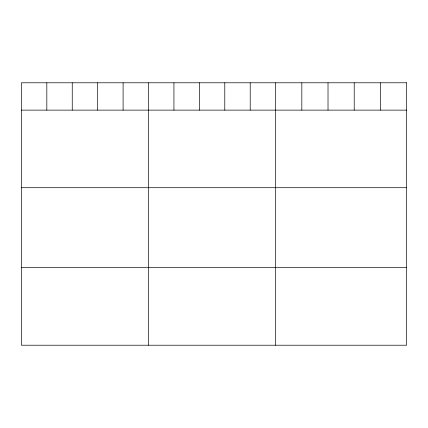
<?xml version="1.0" encoding="UTF-8"?>
<svg xmlns="http://www.w3.org/2000/svg" width="428" height="428" viewBox="0 0 428 428"><rect width="100%" height="100%" fill="white"/><g stroke="black" fill="none" stroke-linecap="round" stroke-linejoin="round"><path stroke-width="0.64" d="M21.4 110.13L406.6 110.13M21.4 187.71L406.6 187.71M21.4 267.639L406.6 267.639M380.406 82.781L380.406 110.13M354.213 82.781L354.213 110.13M328.019 82.781L328.019 110.13M301.826 82.781L301.826 110.13M275.632 82.781L275.632 345.219M250.209 82.781L250.209 110.13M224.786 82.781L224.786 110.13M199.362 82.781L199.362 110.13M173.939 82.781L173.939 110.13M148.516 82.781L148.516 345.219M123.093 82.781L123.093 110.13M97.67 82.781L97.67 110.13M72.246 82.781L72.246 110.13M46.823 82.781L46.823 110.13M406.6 82.781L21.4 82.781L21.4 345.219L406.6 345.219L406.6 82.781"/></g></svg>
